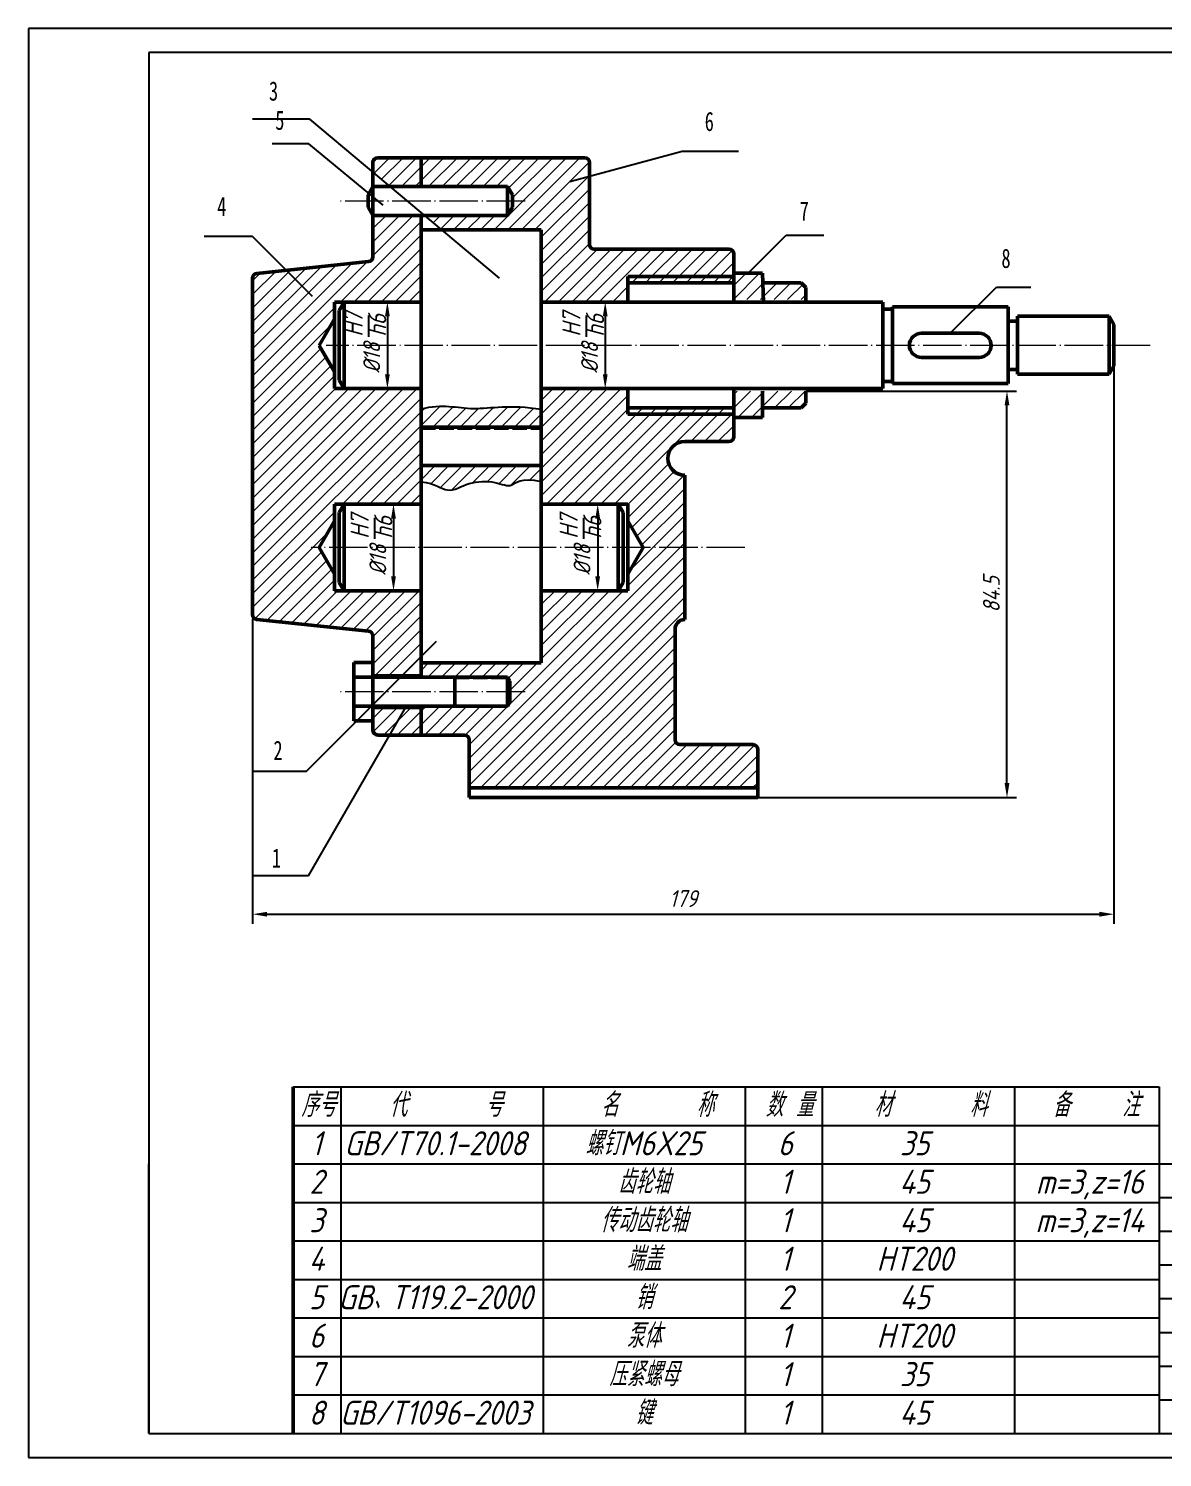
# Model space of a CAD drawing. Header units: millimetres. Extents: x 0 to 420, y 0 to 297.
# Drawn here: x 0 to 235.7, y 0 to 297 of the extents above; entities that cross this region are included whole.
import ezdxf
from ezdxf.enums import TextEntityAlignment as Align

# ---------------------------------------------------------------- set-up
doc = ezdxf.new("R2010")
doc.units = ezdxf.units.MM
doc.linetypes.add('点画线-25', pattern=[9.8, 8, -0.8, 0.2, -0.8])
doc.linetypes.add('虚线-25', pattern=[3.8, 3, -0.8])
for name, color, linetype, lineweight in [('剖面符号', 6, 'Continuous', 20), ('粗实线', 7, 'Continuous', 50), ('细点画线', 1, '点画线-25', 20), ('细虚线', 2, '虚线-25', 20)]:
    doc.layers.add(name, color=color, linetype=linetype, lineweight=lineweight)
for name, color, linetype in [('图框标题栏-文字', 4, 'Continuous'), ('图框标题栏-粗线', 7, 'Continuous'), ('图框标题栏-细线', 3, 'Continuous'), ('尺寸', 2, 'Continuous'), ('文字及注释', 4, 'Continuous'), ('波浪线', 3, 'Continuous'), ('细实线', 3, 'Continuous')]:
    doc.layers.add(name, color=color, linetype=linetype)
doc.styles.add('工程字', font='gbeitc.shx', dxfattribs={"bigfont": 'gbcbig.shx'})
doc.styles.add('长仿宋体', font='simfang.ttf', dxfattribs={"width": 0.7})
doc.dimstyles.new('GB', dxfattribs={"dimtxt": 3.5, "dimasz": 3, "dimexe": 2, "dimexo": 0, "dimgap": 1.5, "dimtad": 1, "dimdec": 3, "dimdsep": 46, "dimtxsty": '工程字', "dimcen": 0, "dimclrd": 256, "dimclre": 256, "dimclrt": 256, "dimadec": 1, "dimazin": 2, "dimtp": 0.21, "dimtm": 0.25, "dimtfac": 0.7, "dimtdec": 3, "dimtmove": 0, "dimatfit": 3, "dimfxl": 1, "dimtzin": 0, "dimlwd": -1, "dimlwe": -1, "dimarcsym": 0})
pattern_1 = [(45, (0, 0), (-1.414214, 1.414214), [])]

# ---------------------------------------------------------------- blocks, each defined once
blk = doc.blocks.new('*D13')
at = {"layer": 'Defpoints', "color": 0, "transparency": 16777216}
for p in [(225.57, 226.91), (46.57, 174.29), (225.57, 112.91)]:
    blk.add_point(p, dxfattribs=at)
at = {"layer": '尺寸', "transparency": 16777216}
for p, q in [((225.57, 226.91), (225.57, 110.91)), ((46.57, 174.29), (46.57, 110.91)), ((49.57, 112.91), (222.57, 112.91))]:
    blk.add_line(p, q, dxfattribs=at)
for points in [[(49.57, 113.41), (49.57, 112.41), (46.57, 112.91)], [(222.57, 113.41), (222.57, 112.41), (225.57, 112.91)]]:
    blk.add_solid(points, dxfattribs=at)
at = {"layer": '尺寸', "transparency": 16777216, "insert": (136.07, 116.16), "char_height": 3.5, "attachment_point": 5, "style": '工程字'}
blk.add_mtext('179', dxfattribs=at)
blk = doc.blocks.new('*D14')
at = {"layer": 'Defpoints', "color": 0, "transparency": 16777216}
for p in [(161.57, 221.66), (203.35, 221.66), (151.57, 137.16)]:
    blk.add_point(p, dxfattribs=at)
at = {"layer": '尺寸', "transparency": 16777216}
for p, q in [((161.57, 221.66), (205.35, 221.66)), ((203.35, 140.16), (203.35, 218.66)), ((151.57, 137.16), (205.35, 137.16))]:
    blk.add_line(p, q, dxfattribs=at)
for points in [[(202.85, 218.66), (203.85, 218.66), (203.35, 221.66)], [(202.85, 140.16), (203.85, 140.16), (203.35, 137.16)]]:
    blk.add_solid(points, dxfattribs=at)
at = {"layer": '尺寸', "transparency": 16777216, "insert": (200.1, 179.41), "char_height": 3.5, "attachment_point": 5, "rotation": 90, "style": '工程字'}
blk.add_mtext('84.5', dxfattribs=at)
blk = doc.blocks.new('*D15')
at = {"layer": 'Defpoints', "color": 0, "transparency": 16777216}
for p in [(115.57, 198.16), (115.57, 180.16), (118.28, 180.16)]:
    blk.add_point(p, dxfattribs=at)
at = {"layer": '尺寸', "transparency": 16777216}
for p, q in [((115.57, 198.16), (120.28, 198.16)), ((118.28, 195.16), (118.28, 183.16)), ((115.57, 180.16), (120.28, 180.16))]:
    blk.add_line(p, q, dxfattribs=at)
for points in [[(117.78, 195.16), (118.78, 195.16), (118.28, 198.16)], [(117.78, 183.16), (118.78, 183.16), (118.28, 180.16)]]:
    blk.add_solid(points, dxfattribs=at)
at = {"layer": '尺寸', "transparency": 16777216, "insert": (115.03, 186.58), "char_height": 3.5, "attachment_point": 5, "rotation": 90, "style": '工程字'}
blk.add_mtext('%%C18', dxfattribs=at)
blk = doc.blocks.new('*D17')
at = {"layer": 'Defpoints', "color": 0, "transparency": 16777216}
for p in [(73.12, 198.16), (73.12, 180.16), (75.84, 180.16)]:
    blk.add_point(p, dxfattribs=at)
at = {"layer": '尺寸', "transparency": 16777216}
for p, q in [((73.12, 198.16), (77.84, 198.16)), ((75.84, 195.16), (75.84, 183.16)), ((73.12, 180.16), (77.84, 180.16))]:
    blk.add_line(p, q, dxfattribs=at)
for points in [[(75.34, 195.16), (76.34, 195.16), (75.84, 198.16)], [(75.34, 183.16), (76.34, 183.16), (75.84, 180.16)]]:
    blk.add_solid(points, dxfattribs=at)
at = {"layer": '尺寸', "transparency": 16777216, "insert": (72.59, 186.58), "char_height": 3.5, "attachment_point": 5, "rotation": 90, "style": '工程字'}
blk.add_mtext('%%C18', dxfattribs=at)
blk = doc.blocks.new('*D18')
at = {"layer": 'Defpoints', "color": 0, "transparency": 16777216}
for p in [(117.14, 240.16), (117.14, 222.16), (119.85, 222.16)]:
    blk.add_point(p, dxfattribs=at)
at = {"layer": '尺寸', "transparency": 16777216}
for p, q in [((117.14, 240.16), (121.85, 240.16)), ((119.85, 237.16), (119.85, 225.16)), ((117.14, 222.16), (121.85, 222.16))]:
    blk.add_line(p, q, dxfattribs=at)
for points in [[(119.35, 237.16), (120.35, 237.16), (119.85, 240.16)], [(119.35, 225.16), (120.35, 225.16), (119.85, 222.16)]]:
    blk.add_solid(points, dxfattribs=at)
at = {"layer": '尺寸', "transparency": 16777216, "insert": (116.6, 228.58), "char_height": 3.5, "attachment_point": 5, "rotation": 90, "style": '工程字'}
blk.add_mtext('%%C18', dxfattribs=at)
blk = doc.blocks.new('*D19')
at = {"layer": 'Defpoints', "color": 0, "transparency": 16777216}
for p in [(71.86, 240.16), (71.86, 222.16), (74.57, 222.16)]:
    blk.add_point(p, dxfattribs=at)
at = {"layer": '尺寸', "transparency": 16777216}
for p, q in [((71.86, 240.16), (76.57, 240.16)), ((74.57, 237.16), (74.57, 225.16)), ((71.86, 222.16), (76.57, 222.16))]:
    blk.add_line(p, q, dxfattribs=at)
for points in [[(74.07, 237.16), (75.07, 237.16), (74.57, 240.16)], [(74.07, 225.16), (75.07, 225.16), (74.57, 222.16)]]:
    blk.add_solid(points, dxfattribs=at)
at = {"layer": '尺寸', "transparency": 16777216, "insert": (71.32, 228.58), "char_height": 3.5, "attachment_point": 5, "rotation": 90, "style": '工程字'}
blk.add_mtext('%%C18', dxfattribs=at)
blk = doc.blocks.new('明细表')
at = {"layer": '粗实线'}
blk.add_line((0, 0), (0, 8), dxfattribs=at)
at = {"layer": '细实线'}
for p, q in [((0, 8), (180, 8)), ((10, 0), (10, 8)), ((52, 0), (52, 8)), ((94, 0), (94, 8)), ((110, 0), (110, 8)), ((150, 0), (150, 8))]:
    blk.add_line(p, q, dxfattribs=at)
at = {"layer": '文字及注释', "style": '工程字'}
for tag, p in [('序号', (4.85, 1.8)), ('代号', (29.52, 1.8)), ('名称', (72.85, 1.8)), ('数量', (102.27, 1.8)), ('材料', (129.15, 1.8)), ('备注', (165.52, 1.8))]:
    blk.add_attdef(tag, text='', height=5, dxfattribs=at).set_placement(p, align=Align.CENTER)
blk = doc.blocks.new('明细表头')
at = {"layer": '粗实线'}
blk.add_line((0, 0), (0, 8), dxfattribs=at)
at = {"layer": '细实线'}
for p, q in [((0, 8), (180, 8)), ((10, 0), (10, 8)), ((52, 0), (52, 8)), ((94, 0), (94, 8)), ((110, 0), (110, 8)), ((150, 0), (150, 8))]:
    blk.add_line(p, q, dxfattribs=at)
at = {"layer": '文字及注释', "style": '工程字'}
for s, p in [('序号', (1.63, 1.79)), ('代      号', (19.97, 1.79)), ('名      称', (63.9, 1.79)), ('数 量', (98.15, 1.79)), ('材      料', (120.72, 1.79)), ('备    注', (157.81, 1.79))]:
    blk.add_text(s, height=5, dxfattribs=at).set_placement(p)

msp = doc.modelspace()

# ---------------------------------------------------------------- hatches: boundary and pattern name
at = {"layer": '剖面符号'}
h = msp.add_hatch(dxfattribs=at)
h.set_pattern_fill('_USER', color=256, scale=2, angle=45, pattern_type=0)
h.set_pattern_definition(pattern_1)
edge = h.paths.add_edge_path()
edge.add_arc((115.5681, 269.1583), 1, 0, 90)
edge.add_line((115.5681, 270.1583), (81.5681, 270.1583))
edge.add_line((81.5681, 270.1583), (81.5681, 264.1583))
edge.add_line((81.5681, 264.1583), (99.5681, 264.1583))
edge.add_line((99.5681, 264.1583), (100.5681, 262.4262))
edge.add_line((100.5681, 262.4262), (100.5681, 259.8903))
edge.add_line((100.5681, 259.8903), (99.5681, 258.1583))
edge.add_line((99.5681, 258.1583), (88.5681, 258.1583))
edge.add_line((88.5681, 258.1583), (82.3156, 258.1583))
edge.add_line((82.3156, 258.1583), (85.8957, 255.1583))
edge.add_line((85.8957, 255.1583), (106.5681, 255.1583))
edge.add_line((106.5681, 255.1583), (106.5681, 240.1583))
edge.add_line((106.5681, 240.1583), (124.5681, 240.1583))
edge.add_line((124.5681, 240.1583), (124.5681, 245.4583))
edge.add_line((124.5681, 245.4583), (146.5681, 245.4583))
edge.add_line((146.5681, 245.4583), (146.5681, 246.1583))
edge.add_line((146.5681, 246.1583), (146.5681, 250.1583))
edge.add_arc((145.5681, 250.1583), 1, 0, 90)
edge.add_line((145.5681, 251.1583), (117.5681, 251.1583))
edge.add_arc((117.5681, 252.1583), 1, 180, 270, ccw=False)
edge.add_line((116.5681, 252.1583), (116.5681, 269.1583))
edge = h.paths.add_edge_path()
edge.add_line((81.5681, 270.1583), (72.5681, 270.1583))
edge.add_arc((72.5681, 269.1583), 1, 90, 180)
edge.add_line((71.5681, 269.1583), (71.5681, 267.1641))
edge.add_line((71.5681, 267.1641), (74.7972, 264.4583))
edge.add_line((74.7972, 264.4583), (81.5681, 264.4583))
edge.add_line((81.5681, 264.4583), (81.5681, 270.1583))
edge = h.paths.add_edge_path()
edge.add_line((81.5681, 257.8583), (71.5681, 257.8583))
edge.add_line((71.5681, 257.8583), (71.5681, 249.5587))
edge.add_arc((70.5681, 249.5587), 1, -84, 0, ccw=False)
edge.add_line((70.6727, 248.5642), (47.4636, 246.1248))
edge.add_arc((47.5681, 245.1303), 1, 96, 180)
edge.add_line((46.5681, 245.1303), (46.5681, 175.1863))
edge.add_arc((47.5681, 175.1863), 1, 180, 264)
edge.add_line((47.4636, 174.1918), (70.6727, 171.7524))
edge.add_arc((70.5681, 170.7579), 1, 0, 84, ccw=False)
edge.add_line((71.5681, 170.7579), (71.5681, 162.4583))
edge.add_line((71.5681, 162.4583), (77.5391, 162.4583))
edge.add_line((77.5391, 162.4583), (81.5681, 166.4874))
edge.add_line((81.5681, 166.4874), (81.5681, 180.1583))
edge.add_line((81.5681, 180.1583), (63.5681, 180.1583))
edge.add_line((63.5681, 180.1583), (63.5681, 183.6224))
edge.add_line((63.5681, 183.6224), (60.372, 189.1583))
edge.add_line((60.372, 189.1583), (63.5681, 194.6942))
edge.add_line((63.5681, 194.6942), (63.5681, 198.1583))
edge.add_line((63.5681, 198.1583), (81.5681, 198.1583))
edge.add_line((81.5681, 198.1583), (81.5681, 222.1583))
edge.add_line((81.5681, 222.1583), (63.5681, 222.1583))
edge.add_line((63.5681, 222.1583), (63.5681, 225.6224))
edge.add_line((63.5681, 225.6224), (60.372, 231.1583))
edge.add_line((60.372, 231.1583), (63.5681, 236.6942))
edge.add_line((63.5681, 236.6942), (63.5681, 240.1583))
edge.add_line((63.5681, 240.1583), (81.5681, 240.1583))
edge.add_line((81.5681, 240.1583), (81.5681, 257.8583))
edge = h.paths.add_edge_path()
edge.add_line((78.2753, 155.8583), (71.5681, 155.8583))
edge.add_line((71.5681, 155.8583), (71.5681, 151.1583))
edge.add_arc((72.5681, 151.1583), 1, 180, 270)
edge.add_line((72.5681, 150.1583), (74.9844, 150.1583))
edge.add_line((74.9844, 150.1583), (78.2753, 155.8583))
edge = h.paths.add_edge_path()
edge.add_arc((136.3681, 172.1583), 2, 90, 180, ccw=False)
edge.add_line((136.3681, 174.1583), (136.3681, 189.1583))
edge.add_line((136.3681, 189.1583), (127.7643, 189.1583))
edge.add_line((127.7643, 189.1583), (124.5681, 183.6224))
edge.add_line((124.5681, 183.6224), (124.5681, 180.1583))
edge.add_line((124.5681, 180.1583), (106.5681, 180.1583))
edge.add_line((106.5681, 180.1583), (106.5681, 165.1583))
edge.add_line((106.5681, 165.1583), (81.5681, 165.1583))
edge.add_line((81.5681, 165.1583), (81.5681, 162.1583))
edge.add_line((81.5681, 162.1583), (88.5681, 162.1583))
edge.add_line((88.5681, 162.1583), (99.5681, 162.1583))
edge.add_line((99.5681, 162.1583), (99.7142, 161.9083))
edge.add_line((99.7142, 161.9083), (99.7125, 161.9083))
edge.add_line((99.7125, 161.9083), (100.03, 161.3583))
edge.add_line((100.03, 161.3583), (100.03, 156.9583))
edge.add_line((100.03, 156.9583), (99.5681, 156.1583))
edge.add_line((99.5681, 156.1583), (81.5681, 156.1583))
edge.add_line((81.5681, 156.1583), (81.5681, 150.1583))
edge.add_line((81.5681, 150.1583), (90.5681, 150.1583))
edge.add_arc((90.5681, 149.1583), 1, 0, 90, ccw=False)
edge.add_line((91.5681, 149.1583), (91.5681, 139.1583))
edge.add_line((91.5681, 139.1583), (151.5681, 139.1583))
edge.add_line((151.5681, 139.1583), (151.5681, 147.1583))
edge.add_arc((150.5681, 147.1583), 1, 0, 90)
edge.add_line((150.5681, 148.1583), (135.3681, 148.1583))
edge.add_arc((135.3681, 149.1583), 1, 180, 270, ccw=False)
edge.add_line((134.3681, 149.1583), (134.3681, 172.1583))
edge = h.paths.add_edge_path()
edge.add_line((136.3681, 211.1583), (145.5681, 211.1583))
edge.add_arc((145.5681, 212.1583), 1, 270, 360)
edge.add_line((146.5681, 212.1583), (146.5681, 216.8583))
edge.add_line((146.5681, 216.8583), (124.5681, 216.8583))
edge.add_line((124.5681, 216.8583), (124.5681, 222.1583))
edge.add_line((124.5681, 222.1583), (106.5681, 222.1583))
edge.add_line((106.5681, 222.1583), (106.5681, 198.1583))
edge.add_line((106.5681, 198.1583), (124.5681, 198.1583))
edge.add_line((124.5681, 198.1583), (124.5681, 194.6942))
edge.add_line((124.5681, 194.6942), (127.7643, 189.1583))
edge.add_line((127.7643, 189.1583), (136.3681, 189.1583))
edge.add_line((136.3681, 189.1583), (136.3681, 204.1583))
edge.add_arc((136.3681, 207.6583), 3.5, 90, 270, ccw=False)
h = msp.add_hatch(dxfattribs=at)
h.set_pattern_fill('_USER', color=256, scale=2, angle=45, pattern_type=0)
h.set_pattern_definition(pattern_1)
h.paths.add_polyline_path([(146.5681, 245.4583), (124.5681, 245.4583), (124.5681, 244.1583), (146.5681, 244.1583)])
h.paths.add_polyline_path([(146.5681, 218.1583), (124.5681, 218.1583), (124.5681, 216.8583), (146.5681, 216.8583)])
h = msp.add_hatch(dxfattribs=at)
h.set_pattern_fill('_USER', color=256, scale=2, angle=45, pattern_type=0)
h.set_pattern_definition([(45, (-43.2952, -2.8226), (-1.414214, 1.414214), [])])
h.paths.add_polyline_path([(152.5681, 246.1583), (146.5681, 246.1583), (146.5681, 240.6583), (152.5681, 240.6583)])
h.paths.add_polyline_path([(161.5681, 243.1583), (160.5681, 244.1583), (152.5681, 244.1583), (152.5681, 240.6583), (161.5681, 240.6583)])
h.paths.add_polyline_path([(152.5681, 221.6583), (146.5681, 221.6583), (146.5681, 216.1583), (152.5681, 216.1583)])
h.paths.add_polyline_path([(161.5681, 221.6583), (152.5681, 221.6583), (152.5681, 218.1583), (160.5681, 218.1583), (161.5681, 219.1583)])
h = msp.add_hatch(dxfattribs=at)
h.set_pattern_fill('_USER', color=256, scale=2, angle=45, pattern_type=0)
h.set_pattern_definition(pattern_1)
edge = h.paths.add_edge_path()
edge.add_spline(control_points=[(106.5681, 217.8725), (100.1687, 218.9885), (91.7469, 217.0212), (86.0487, 219.1493), (81.5681, 217.9158)], knot_values=[0.12926082, 0.12926082, 0.12926082, 0.12926082, 0.98117352, 1.8519127, 1.8519127, 1.8519127, 1.8519127], degree=3, periodic=0)
edge.add_line((81.5681, 217.9158), (81.5681, 214.1583))
edge.add_line((81.5681, 214.1583), (106.5681, 214.1583))
edge.add_line((106.5681, 214.1583), (106.5681, 217.8725))
edge = h.paths.add_edge_path()
edge.add_line((106.5681, 206.1583), (81.5681, 206.1583))
edge.add_line((81.5681, 206.1583), (81.5681, 202.8073))
edge.add_spline(control_points=[(81.5681, 202.8073), (84.5446, 202.4465), (87.3817, 199.9686), (91.2282, 202.963), (97.3819, 202.963), (100.4683, 201.1811), (102.096, 203.7674), (106.5681, 202.8486)], knot_values=[0.16213683, 0.16213683, 0.16213683, 0.16213683, 1, 2, 3, 4, 4.90026915, 4.90026915, 4.90026915, 4.90026915], degree=3, periodic=0)
edge.add_line((106.5681, 202.8486), (106.5681, 206.1583))
h = msp.add_hatch(dxfattribs=at)
h.set_pattern_fill('_USER', color=256, scale=2, angle=45, pattern_type=0)
h.set_pattern_definition(pattern_1)
h.paths.add_polyline_path([(81.5681, 155.8583), (78.2753, 155.8583), (74.9844, 150.1583), (81.5681, 150.1583)])

# ---------------------------------------------------------------- linework, layer by layer
for p, q in [((235, 77), (235, 61)), ((235, 61), (235, 5)), ((55, 5), (235, 5))]:
    msp.add_line(p, q)
at = {"layer": '图框标题栏-文字'}
for p, q in [((58.4351, 278.169), (46.5681, 278.169)), ((97.863, 245.1303), (58.4351, 278.169)), ((58.2542, 273.0436), (50.6311, 273.0436)), ((73.6878, 260.2744), (58.2542, 273.0436)), ((112.481, 265.2355), (135.859, 271.4996)), ((135.859, 271.4996), (147.5142, 271.4996)), ((46.5424, 253.7864), (36.5059, 253.7864)), ((59.0136, 241.3152), (46.5424, 253.7864))]:
    msp.add_line(p, q, dxfattribs=at)
for points in [[(84.6974, 169.6167), (57.6802, 142.5994), (46.5681, 142.5994)], [(78.513, 156.2701), (58.0995, 120.9129), (46.5681, 120.9129)]]:
    msp.add_lwpolyline(points, dxfattribs=at)
at = {"layer": '图框标题栏-粗线'}
for p, q in [((415, 292), (25, 292)), ((25, 292), (25, 5)), ((25, 95), (25, 5)), ((25, 5), (25, 61)), ((235, 61), (415, 61)), ((235, 40), (315, 40)), ((235, 33), (365, 33)), ((235, 26), (315, 26)), ((25, 5), (415, 5)), ((235, 5), (415, 5))]:
    msp.add_line(p, q, dxfattribs=at)
at = {"layer": '图框标题栏-细线'}
for p, q in [((420, 297), (0, 297)), ((0, 297), (0, 0)), ((235, 54), (315, 54)), ((235, 47), (315, 47)), ((235, 19), (315, 19)), ((235, 12), (315, 12)), ((0, 0), (420, 0))]:
    msp.add_line(p, q, dxfattribs=at)
at = {"layer": '尺寸'}
for p, q in [((70.7107, 232.9449), (70.7107, 237.3357)), ((115.9894, 232.9449), (115.9894, 237.3357)), ((71.9752, 190.9449), (71.9752, 195.3357)), ((115.4189, 190.9449), (115.4189, 195.3357))]:
    msp.add_line(p, q, dxfattribs=at)
at = {"layer": '文字及注释'}
for p, q in [((149.5681, 246.1583), (157.4493, 254.0395)), ((157.4493, 254.0395), (165.2981, 254.0395)), ((191.5681, 233.6583), (201.191, 243.2812)), ((201.191, 243.2812), (208.3178, 243.2812))]:
    msp.add_line(p, q, dxfattribs=at)
at = {"layer": '波浪线'}
for points, knots in [([(81.5681, 217.9158), (86.0487, 219.1493), (91.7469, 217.0212), (100.1687, 218.9885), (106.5681, 217.8725)], [0.12926082, 0.12926082, 0.12926082, 0.12926082, 1, 1.8519127, 1.8519127, 1.8519127, 1.8519127]), ([(81.5681, 202.8073), (84.5446, 202.4465), (87.3817, 199.9686), (91.2282, 202.963), (97.3819, 202.963), (100.4683, 201.1811), (102.096, 203.7674), (106.5681, 202.8486)], [0.16213683, 0.16213683, 0.16213683, 0.16213683, 1, 2, 3, 4, 4.90026915, 4.90026915, 4.90026915, 4.90026915])]:
    msp.add_open_spline(points, degree=3, knots=knots, dxfattribs=at)
at = {"layer": '粗实线'}
for p, q in [((71.5681, 249.5587), (71.5681, 269.1583)), ((81.5681, 270.1583), (72.5681, 270.1583)), ((115.5681, 270.1583), (81.5681, 270.1583)), ((81.5681, 270.1583), (81.5681, 264.1583)), ((116.5681, 252.1583), (116.5681, 269.1583)), ((71.5681, 264.1583), (70.5681, 262.4262)), ((70.5681, 262.4262), (70.5681, 259.8903)), ((99.5681, 264.1583), (71.5681, 264.1583)), ((99.5681, 258.1583), (99.5681, 264.1583)), ((99.5681, 264.1583), (100.5681, 262.4262)), ((100.5681, 262.4262), (100.5681, 259.8903)), ((70.5681, 259.8903), (71.5681, 258.1583)), ((71.5681, 261.1583), (71.5681, 258.1583)), ((100.5681, 259.8903), (99.5681, 258.1583)), ((88.5681, 258.1583), (71.5681, 258.1583)), ((81.5681, 258.1583), (81.5681, 162.1583)), ((88.5681, 258.1583), (99.5681, 258.1583)), ((81.5681, 255.1583), (106.5681, 255.1583)), ((106.5681, 255.1583), (106.5681, 165.1583)), ((145.5681, 251.1583), (117.5681, 251.1583)), ((146.5681, 240.1583), (146.5681, 250.1583)), ((70.6727, 248.5642), (47.4636, 246.1248)), ((46.5681, 245.1303), (46.5681, 175.1863)), ((124.5681, 245.4583), (124.5681, 240.1583)), ((146.5681, 245.4583), (124.5681, 245.4583)), ((146.5681, 244.1583), (124.5681, 244.1583)), ((146.5681, 240.1583), (146.5681, 246.1583)), ((146.5681, 246.1583), (152.5681, 246.1583)), ((152.5681, 246.1583), (152.7611, 240.1583)), ((152.5681, 244.1583), (160.5681, 244.1583)), ((160.5681, 244.1583), (161.5681, 243.1583)), ((161.5681, 243.1583), (161.5681, 240.1583)), ((63.5681, 222.1583), (63.5681, 240.1583)), ((81.5681, 240.1583), (63.5681, 240.1583)), ((64.5681, 238.4262), (65.5681, 240.1583)), ((64.5681, 223.8903), (64.5681, 238.4262)), ((65.5681, 222.1583), (65.5681, 240.1583)), ((106.5681, 240.1583), (177.5681, 240.1583)), ((177.5681, 240.1583), (177.5681, 222.1583)), ((177.5681, 238.6583), (179.5681, 238.6583)), ((179.5681, 223.1942), (179.5681, 239.1942)), ((179.5681, 239.1942), (203.5681, 239.1942)), ((203.5681, 239.1942), (203.5681, 223.1942)), ((60.372, 231.1583), (63.5681, 236.6942)), ((203.5681, 236.1942), (205.5681, 236.1942)), ((205.5681, 237.1942), (205.5681, 225.1942)), ((205.5681, 237.1942), (224.5681, 237.1942)), ((224.5681, 237.1942), (224.5681, 225.1942)), ((224.5681, 237.1942), (225.5681, 235.4621)), ((225.5681, 235.4621), (225.5681, 226.9056)), ((185.5681, 233.6583), (197.5681, 233.6583)), ((63.5681, 225.6224), (60.372, 231.1583)), ((185.5681, 228.6583), (197.5681, 228.6583)), ((203.5681, 226.1224), (205.5681, 226.1224)), ((225.5681, 226.9056), (224.5681, 225.1942)), ((65.5681, 222.1583), (64.5681, 223.8903)), ((177.5681, 223.6583), (179.5681, 223.6583)), ((179.5681, 223.1942), (203.5681, 223.1942)), ((224.5681, 225.1942), (205.5681, 225.1942)), ((81.5681, 222.1583), (63.5681, 222.1583)), ((106.5681, 222.1583), (177.5681, 222.1583)), ((124.5681, 222.1583), (124.5681, 216.8583)), ((146.5681, 212.1583), (146.5681, 222.1583)), ((152.5681, 216.1583), (152.5681, 221.6583)), ((161.5681, 219.1583), (161.5681, 221.6583)), ((124.5681, 218.1583), (146.5681, 218.1583)), ((146.5681, 216.8583), (124.5681, 216.8583)), ((152.5681, 218.1583), (160.5681, 218.1583)), ((160.5681, 218.1583), (161.5681, 219.1583)), ((81.5681, 214.1583), (106.5681, 214.1583)), ((146.5681, 216.1583), (152.5681, 216.1583)), ((145.5681, 211.1583), (136.3681, 211.1583)), ((81.5681, 206.1583), (106.5681, 206.1583)), ((136.3681, 204.1583), (136.3681, 174.1583)), ((63.5681, 198.1583), (63.5681, 180.1583)), ((81.5681, 198.1583), (63.5681, 198.1583)), ((65.5681, 198.1583), (64.5681, 196.4262)), ((64.5681, 196.4262), (64.5681, 181.8903)), ((65.5681, 198.1583), (65.5681, 180.1583)), ((81.5681, 198.1583), (81.5681, 180.1583)), ((106.5681, 198.1583), (124.5681, 198.1583)), ((122.5681, 198.1583), (122.5681, 180.1583)), ((122.5681, 198.1583), (123.5681, 196.4262)), ((123.5681, 196.4262), (123.5681, 181.8903)), ((124.5681, 198.1583), (124.5681, 180.1583)), ((63.5681, 194.6942), (60.372, 189.1583)), ((124.5681, 194.6942), (127.7643, 189.1583)), ((60.372, 189.1583), (63.5681, 183.6224)), ((127.7643, 189.1583), (124.5681, 183.6224)), ((64.5681, 181.8903), (65.5681, 180.1583)), ((123.5681, 181.8903), (122.5681, 180.1583)), ((81.5681, 180.1583), (63.5681, 180.1583)), ((106.5681, 180.1583), (124.5681, 180.1583)), ((70.6727, 171.7524), (47.4636, 174.1918)), ((71.5681, 170.7579), (71.5681, 151.1583)), ((134.3681, 172.1583), (134.3681, 149.1583)), ((71.5681, 165.2083), (67.5681, 165.2083)), ((67.5681, 165.2083), (67.5681, 153.1083)), ((106.5681, 165.1583), (81.5681, 165.1583)), ((88.5681, 162.1583), (67.5681, 162.1583)), ((81.5681, 162.4583), (71.5681, 162.4583)), ((71.5681, 159.1583), (71.5681, 162.1583)), ((88.5681, 162.1583), (99.5681, 162.1583)), ((88.5681, 162.1583), (88.5681, 156.1583)), ((99.5681, 162.1583), (99.5681, 156.1583)), ((99.5681, 162.1583), (100.03, 161.3583)), ((100.03, 161.3583), (100.03, 156.9583)), ((99.5681, 156.1583), (67.5681, 156.1583)), ((81.5681, 155.8583), (71.6485, 155.8583)), ((81.5681, 156.1583), (81.5681, 150.1583)), ((100.03, 156.9583), (99.5681, 156.1583)), ((71.5681, 153.1083), (67.5681, 153.1083)), ((81.5681, 150.1583), (72.5681, 150.1583)), ((81.5681, 150.1583), (90.5681, 150.1583)), ((91.5681, 149.1583), (91.5681, 137.1583)), ((135.3681, 148.1583), (150.5681, 148.1583)), ((151.5681, 137.1583), (151.5681, 147.1583)), ((151.5681, 139.1583), (91.5681, 139.1583)), ((91.5681, 137.1583), (151.5681, 137.1583))]:
    msp.add_line(p, q, dxfattribs=at)
for centre, radius, start, end in [((72.5681, 269.1583), 1, 90, 180), ((115.5681, 269.1583), 1, 0, 90), ((70.5681, 249.5587), 1, 276, 0), ((117.5681, 252.1583), 1, 180, 270), ((145.5681, 250.1583), 1, 0, 90), ((47.5681, 245.1303), 1, 96, 180), ((185.5681, 231.1583), 2.5, 90, 270), ((197.5681, 231.1583), 2.5, 270, 90), ((136.3681, 207.6583), 3.5, 90, 270), ((145.5681, 212.1583), 1, 270, 0), ((47.5681, 175.1863), 1, 180, 264), ((136.3681, 172.1583), 2, 90, 180), ((70.5681, 170.7579), 1, 0, 84), ((72.5681, 151.1583), 1, 180, 270), ((90.5681, 149.1583), 1, 0, 90), ((135.3681, 149.1583), 1, 180, 270), ((150.5681, 147.1583), 1, 0, 90)]:
    msp.add_arc(centre, radius, start, end, dxfattribs=at)
at = {"layer": '细点画线'}
for p, q in [((103.177, 261.1583), (64.8441, 261.1583)), ((103.177, 261.1583), (64.8441, 261.1583)), ((233.1266, 231.1583), (61.816, 231.1583)), ((148.8693, 189.1583), (58.7619, 189.1583)), ((103.177, 159.1583), (64.8441, 159.1583))]:
    msp.add_line(p, q, dxfattribs=at)
at = {"layer": '细虚线'}
for p, q in [((81.5681, 264.1583), (81.5681, 264.1583)), ((81.5681, 213.7583), (106.5681, 213.7583)), ((88.5681, 161.9083), (99.7142, 161.9083)), ((81.5681, 156.1583), (81.5681, 156.1583)), ((88.5681, 156.4083), (99.7125, 156.4083))]:
    msp.add_line(p, q, dxfattribs=at)

# ---------------------------------------------------------------- block references
msp.add_blockref('明细表头', (55, 69))
for p, values in [((55, 61), {'序号': '1', '代号': 'GB/T70.1-2008', '名称': '螺钉M6X25', '数量': '6', '材料': '35'}), ((55, 53), {'序号': '2', '名称': '齿轮轴', '数量': '1', '材料': '45', '备注': 'm=3,z=16'}), ((55, 45), {'序号': '3', '名称': '传动齿轮轴', '数量': '1', '材料': '45', '备注': 'm=3,z=14'}), ((55, 37), {'序号': '4', '名称': '端盖', '数量': '1', '材料': 'HT200'}), ((55, 29), {'序号': '5', '代号': 'GB、T119.2-2000', '名称': '销', '数量': '2', '材料': '45'}), ((55, 21), {'序号': '6', '名称': '泵体', '数量': '1', '材料': 'HT200'}), ((55, 13), {'序号': '7', '名称': '压紧螺母', '数量': '1', '材料': '35'}), ((55, 5), {'序号': '8', '代号': 'GB/T1096-2003', '名称': '键', '数量': '1', '材料': '45'})]:
    msp.add_blockref('明细表', p).add_auto_attribs(values)

# ---------------------------------------------------------------- texts
at = {"layer": '图框标题栏-文字', "style": '长仿宋体', "width": 0.7}
for s, p in [('3', (49.9604, 282.0266)), ('5', (51.2719, 275.9509)), ('6', (140.5259, 275.7043)), ('4', (39.1986, 258.035)), ('7', (160.2645, 257.0716)), ('8', (202.1931, 247.2422)), ('2', (50.8933, 144.9797)), ('1', (50.566, 122.589))]:
    msp.add_text(s, height=4, dxfattribs=at).set_placement(p)
at = {"layer": '尺寸', "char_height": 3.77725, "attachment_point": 1, "rotation": 90, "style": '工程字'}
for insert in [(65.663, 232.9449), (110.9417, 232.9449), (66.9275, 190.9449), (110.3712, 190.9449)]:
    msp.add_mtext('H7', dxfattribs=dict(at, insert=insert))
for insert in [(70.5623, 232.9449), (115.8409, 232.9449), (71.8268, 190.9449), (115.2704, 190.9449)]:
    msp.add_mtext_dynamic_manual_height_columns('h6', width=10.823922, gutter_width=18.8862, heights=[0], dxfattribs=dict(at, insert=insert))

# ---------------------------------------------------------------- dimensions: what is measured, and where the dimension line sits
at = {"layer": '尺寸'}
for base, p1, p2, picture, middle in [((74.5705, 222.1583), (71.86, 240.1583), (71.86, 222.1583), '*D19', (74.5705, 228.5842)), ((119.8492, 222.1583), (117.1386, 240.1583), (117.1386, 222.1583), '*D18', (119.8492, 228.5842)), ((75.8351, 180.1583), (73.1245, 198.1583), (73.1245, 180.1583), '*D17', (75.8351, 186.5842)), ((118.2787, 180.1583), (115.5681, 198.1583), (115.5681, 180.1583), '*D15', (118.2787, 186.5842))]:
    dim = msp.add_linear_dim(base=base, p1=p1, p2=p2, angle=90, text='%%C<>', dimstyle='GB', dxfattribs=at)
    dim.commit()
    dim.dimension.update_dxf_attribs({"geometry": picture, "text_midpoint": middle, "dimtype": 160})
dim = msp.add_linear_dim(base=(225.5681, 112.9129), p1=(46.5681, 174.2859), p2=(225.5681, 226.9056), dimstyle='GB', dxfattribs=at)
dim.commit()
dim.dimension.update_dxf_attribs({"geometry": '*D13', "text_midpoint": (136.0681, 116.1629)})
dim = msp.add_linear_dim(base=(203.355, 221.6583), p1=(151.5681, 137.1583), p2=(161.5681, 221.6583), angle=90, dimstyle='GB', dxfattribs=at)
dim.commit()
dim.dimension.update_dxf_attribs({"geometry": '*D14', "text_midpoint": (200.105, 179.4083)})

doc.saveas('drawing.dxf')
